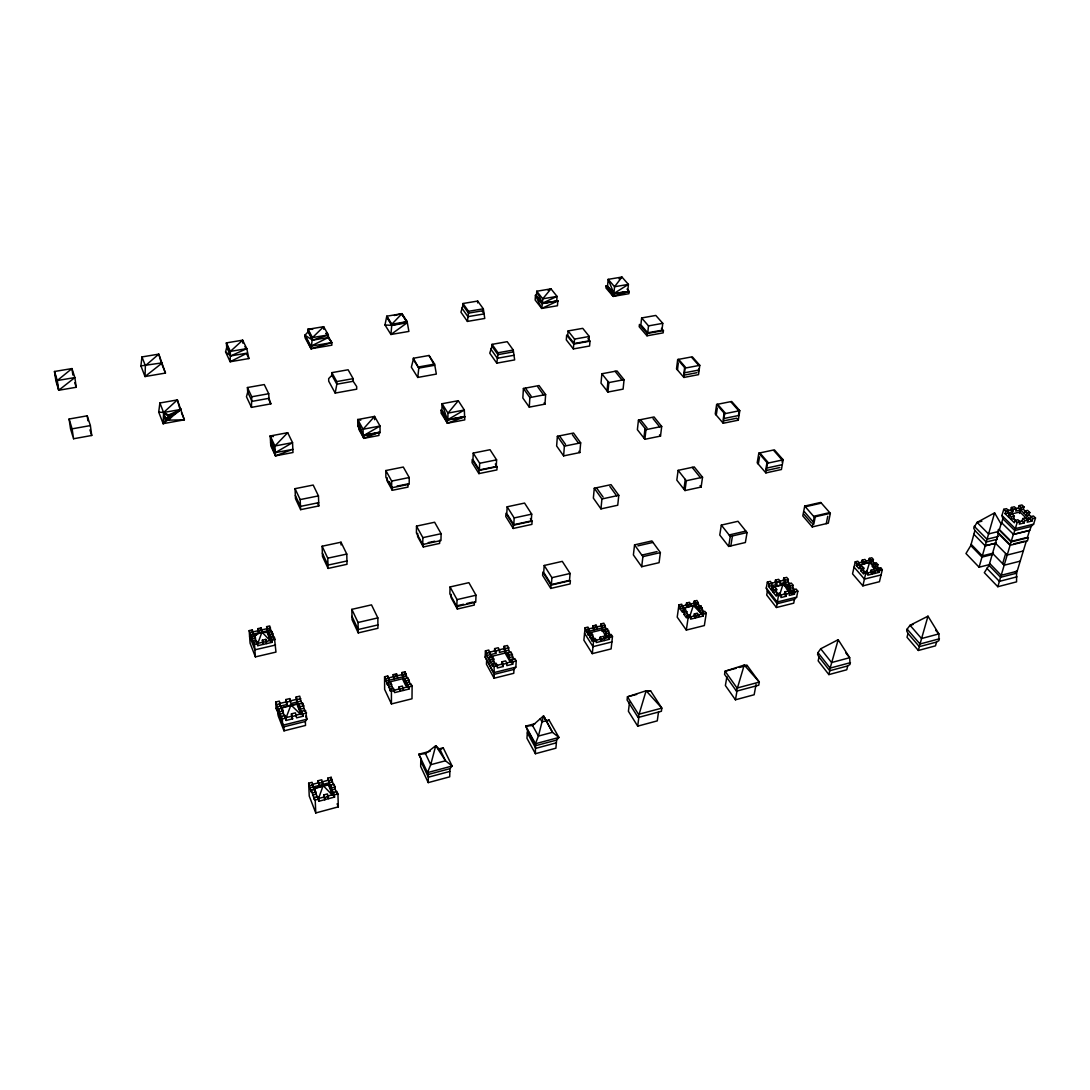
<?xml version="1.0" encoding="UTF-8"?>
<svg xmlns="http://www.w3.org/2000/svg" width="1090" height="1090" viewBox="0 0 1090 1090"><rect width="100%" height="100%" fill="white"/><g stroke="black" fill="none" stroke-linecap="round" stroke-linejoin="round"><path stroke-width="1.5" d="M393.177 674.656L394.226 678.961L393.177 674.656L396.542 673.838L397.591 678.13M392.918 689.098L390.574 682.013L387.427 682.79L390.383 691.169L390.37 689.044L393.531 688.267L394.594 692.613L408.968 689.044L407.905 684.711L411.039 683.934L412.115 686.141L411.993 698.785L391.433 703.936L384.634 689.398L384.579 676.754L387.727 675.991L388.762 678.184L388.776 683.471M396.542 675.95L396.542 673.838M399.035 686.904L400.084 691.237L399.035 686.904L402.428 686.06L403.477 690.406M406.257 321.468L401.965 313.661L386.773 316.195L384.988 324.956L390.929 334.48L408.9 331.415L407.129 321.632L401.965 313.661L394.376 315.5M410.399 684.765L408.014 677.735L404.894 678.498L404.881 680.61L401.978 674.628L401.992 672.516L405.099 671.753L407.387 678.58M401.992 672.516L403.041 674.683L403.014 679.969L405.793 685.692M405.085 674.901L405.099 671.753M408.968 689.044L404.894 678.498M409.241 477.529L409.186 484.246L391.664 487.816L385.874 477.243L385.846 470.539L403.3 467.051L409.241 477.529L391.664 481.085L385.846 470.539M407.905 684.711L407.892 686.823L402.414 688.185M413.328 359.441L413.342 358.256L429.038 355.476L434.61 364.101L436.341 374.088L417.77 377.44L411.352 367.18L413.328 359.441L418.792 368.107L417.77 377.44M416.503 526.116L416.421 532.942L422.756 544.496L440.959 540.531L441.109 533.705L434.624 522.246L416.503 526.116L422.866 537.643L422.756 544.496M413.342 358.256L418.792 368.107L434.583 365.286M417.661 533.323L417.633 536.593L423.315 546.976L439.624 543.419L439.706 540.149M423.315 546.976L423.37 543.692M429.038 355.476L433.793 364.046M438.344 749.089L443.221 747.808L452.118 766.025L449.952 768.654L449.707 776.829L428.22 782.62L428.37 774.431L418.819 754.225L430.209 751.228M447.404 423.22L447.472 420.086L441.913 410.249L442.063 403.736L458.291 400.698L464.326 410.017L464.776 419.882L447.404 423.22L441.109 413.151L441.178 410.031L447.827 419.664L464.871 416.762L447.404 423.22L441.178 410.031L447.472 420.086L464.871 416.762M464.122 416.544L447.827 419.664L447.99 413.124L442.063 403.736L447.472 420.086M450.061 586.951L449.87 593.9L456.819 606.571L475.731 602.17L476.017 595.222L468.891 582.659L450.061 586.951L457.037 599.609L456.819 606.571M451.178 594.309L451.083 597.633L457.323 609.024L474.273 605.073L474.409 601.748M462.95 305.336L463.005 303.51L477.693 301.058L483.333 308.811L484.764 318.457L467.419 321.414L460.934 312.19L462.95 305.336L468.482 313.143L467.419 321.414M457.323 609.024L457.419 605.686L463.604 604.255M463.005 303.51L468.536 311.304L468.482 313.143L483.252 310.65M141.959 356.934L145.379 365.695L145.011 376.554L165.462 373.066L158.799 354.127L141.959 356.934L140.91 365.886L145.011 376.554L162.342 362.847L140.91 365.886M477.624 302.897L477.693 301.058M473.224 453.086L472.978 459.721L479.396 469.94L496.263 466.506L496.59 459.857L490.023 449.72L473.224 453.086L479.668 463.277L479.396 469.94M158.704 412.088L163.595 412.497L181.199 409.363L163.159 423.656L163.595 412.497L159.889 402.987L177.357 399.907L184.374 419.814L163.159 423.656L158.704 412.088L159.889 402.987M478.919 473.605L479.041 470.403L472.202 459.49L472.079 462.664L478.919 473.605L496.904 469.926L497.054 466.738L495.31 464.027M491.958 346.239L492.04 344.358L507.204 341.688L513.267 350.04L514.657 359.904L496.768 363.147L489.764 353.201L491.958 346.239L497.926 354.645L496.768 363.147M492.04 344.358L498.021 352.765L497.926 354.645L513.172 351.92M506.959 662.884L511.36 661.794L511.496 659.436L514.861 658.605L516.21 660.99L515.829 667.148L514.003 669.41L513.758 673.307L494.097 678.225L494.301 674.315L485.132 657.025L485.431 650.866L488.783 650.049L491.495 657.502M511.496 659.436L512.845 661.821L512.709 664.178L506.836 665.636L506.973 663.279L505.624 660.894L502 661.794L503.335 664.178L503.199 666.535L497.299 667.993L497.435 665.649L496.1 663.251L492.721 664.082L492.598 666.44L486.617 655.567L486.726 653.223L485.431 650.866M486.644 660.363L486.453 664.26L494.097 678.225M488.892 659.709L489.001 657.352L492.38 656.521L493.797 659.082L493.675 661.439L490.296 662.27L490.418 659.913L489.001 657.352M492.258 658.878L492.38 656.521M486.617 655.567L495.827 653.319L494.519 650.962L494.628 648.618L498.239 647.746L499.561 650.09L499.424 652.433L508.594 650.185L508.73 647.841L507.395 645.512L504.057 646.316L503.934 648.659L512.709 664.178M492.721 664.082L494.043 666.481L494.301 674.315L514.003 669.41M495.827 653.319L495.95 650.962L494.628 648.618M507.15 506.796L506.782 513.553L513.785 524.699L531.266 520.897L531.716 514.139L524.562 503.076L507.15 506.796L514.18 517.927L513.785 524.699M503.199 666.535L501.863 664.137L502 661.794M510.474 662.488L505.133 653.06L505.392 648.659L504.057 646.316M513.24 528.459L513.431 525.216L505.951 513.295L505.787 516.537L513.24 528.459L531.879 524.385L532.097 521.156L530.408 518.527M507.572 655.104L507.708 652.76L511.06 651.943L513.921 659.586M523.404 388.476L522.846 398.014L529.277 407.142L544.973 404.131L545.627 394.58L539.059 385.547L523.404 388.476L529.863 397.578L529.277 407.142M507.708 652.76L509.153 655.294L509.016 657.652L512.355 656.82M557.794 300.99L541.716 308.429L542.466 303.143L557.044 296.398L550.981 288.864L536.757 291.234L536.484 295.54L542.03 303.66L557.794 300.99L557.453 305.745L541.716 308.429L535.163 300.022L535.449 295.281L542.466 303.143L557.794 300.99L542.466 303.143L536.757 291.234L542.738 298.81L542.466 303.143M556.745 300.717L557.044 296.398L542.738 298.81L550.981 288.864L548.079 290.199M535.054 723.678L525.734 726.117L527.519 730.137L526.947 738.257L535.408 753.721L555.9 748.203L556.609 740.083L558.952 737.453L549.019 720L542.016 721.866L540.272 718.746M544.21 565.478L543.706 572.359L551.377 584.567L569.511 580.343L570.111 573.463L562.277 561.364L544.21 565.478L551.908 577.673L551.377 584.567M557.371 436.272L556.636 445.987L563.612 455.893L579.839 452.568L580.67 442.853L573.544 433.043L557.371 436.272L564.388 446.151L563.612 455.893M535.408 753.721L535.435 743.734L525.734 726.117L532.56 725.531L543.542 715.871L552.494 732.317L558.952 737.453L535.435 743.734L538.419 736.063L543.542 715.871L552.494 732.317L538.419 736.063L532.56 725.531M568.094 330.938L567.754 335.339L574.185 343.514L588.9 340.87L589.281 336.469L582.755 328.349L568.094 330.938L574.539 339.099L574.185 343.514M1026.439 540.708L1016.561 573.204L1016.575 581.856L997.8 586.72L984.325 572.672L989.039 565.397L998.454 532.956L1010.239 544.755M550.763 588.423L551.022 585.126L542.834 572.087L542.602 575.37L550.763 588.423L570.111 583.913L570.397 580.616L551.022 585.126M573.367 348.936L573.762 344.072L566.664 335.052L566.296 339.889L573.367 348.936L589.581 346.007L590.003 341.156L587.946 338.595M601.884 373.761L601.012 383.176L607.934 392.032L623.085 389.13L624.066 379.688L617.008 370.927L601.884 373.761L608.847 382.576L607.934 392.032M594.282 488.225L593.355 498.103L600.958 508.894L617.73 505.229L618.793 495.323L611.027 484.655L594.282 488.225L601.925 498.975L600.958 508.894M613.915 293.469L614.556 286.725L608.166 279.353L613.915 293.469L629.134 291.48L613.18 296.398L613.915 293.469L628.412 284.395L621.94 277.051L608.166 279.353L607.539 286.071L613.398 294.15L629.134 291.48L628.903 293.714L613.18 296.398L605.945 287.964L606.149 285.73L607.539 286.071L613.915 293.469L629.134 291.48L627.036 289.082M607.035 390.888L607.947 381.432M589.022 631.192L589.227 629.121L587.946 627.091L585.085 627.799L583.886 640.198L592.292 653.632L611.109 648.918L612.485 636.506L611.163 634.462L608.288 635.17L608.07 637.255L604.31 638.181M244.869 346.647L246.776 348.637L230.726 355.912L226.393 342.887L230.399 351.389L230.153 361.744L248.915 358.556L246.776 348.637L242.661 340.175L226.393 342.887L226.72 347.383L225.576 351.92L230.153 361.744L247.062 353.146L230.726 355.912L225.576 351.92M594.173 639.312L591.489 632.663L588.6 633.372L588.396 635.443L585.085 627.799M608.288 635.17L609.61 637.214L609.392 639.299L596.23 642.569L596.448 640.484L595.14 638.427L592.252 639.135L592.047 641.22L588.6 633.372M591.27 634.734L591.489 632.663M401.965 314.819L407.129 321.632L391.841 325.379L386.773 316.195L391.841 324.207L390.929 334.48L407.115 322.803L391.841 325.379L384.988 324.956M592.946 625.878L592.742 627.949L594.023 629.966L594.241 627.894L592.946 625.878L596.026 625.115L597.32 627.131L597.116 629.216M627.731 291.125L628.412 284.395L614.556 286.725L621.94 277.051L619.052 278.863M592.292 653.632L593.559 641.192L592.252 639.135M595.821 627.2L596.026 625.115M251.436 407.374L251.763 396.76L247.416 387.536L264.271 384.566L268.726 393.722L268.985 398.327L270.865 403.859L251.436 407.374L246.463 396.733L247.716 392.141L247.416 387.536M610.168 635.361L607.443 628.739L604.582 629.434L604.364 631.519L600.794 625.973L601.012 623.902L603.86 623.207L606.462 629.639M600.181 637.187L599.963 639.258L601.271 641.315L601.489 639.231L600.181 637.187L603.274 636.41L604.596 638.468L604.364 640.538M601.762 631.096L602.307 625.919L601.012 623.902M609.392 639.299L605.781 633.699L605.999 631.628L604.582 629.434M641.629 317.953L640.893 324.82L647.746 332.777L661.957 330.216L662.774 323.335L655.812 315.446L641.629 317.953L648.509 325.883L647.746 332.777M646.983 335.802L647.228 333.513L639.435 324.439L639.19 326.728L646.983 335.802L663.156 332.872L663.429 330.583L661.453 328.335M638.454 420.086L637.378 429.678L644.885 439.284L660.513 436.082L661.698 426.463L654.055 416.966L638.454 420.086L645.989 429.637L644.885 439.284M643.904 438.03L645.007 428.397M634.557 544.877L633.385 554.933L641.697 566.718L659.082 562.672L660.377 552.589L651.902 540.926L634.557 544.877L642.909 556.636L641.697 566.718M629.516 702.328L628.412 711.293L637.705 726.144L657.27 720.872L658.524 711.893M677.68 359.536L676.509 368.856L683.893 377.453L698.526 374.647L699.794 365.314L692.286 356.798L677.68 359.536L685.106 368.107L683.893 377.453M677.462 369.96L678.334 362.97M638.113 717.506L646.125 690.76L650.553 690.76L661.834 708.119L661.385 711.279L638.113 717.506L627.077 699.971L627.458 696.81L646.125 690.76L661.834 708.119L638.522 714.332L627.458 696.81L636.696 694.398M637.705 726.144L638.863 717.152M683.716 374.565L684.629 367.548M678.116 470.349L676.822 480.131L684.983 490.555L701.129 487.039L702.546 477.243L694.235 466.915L678.116 470.349L686.319 480.744L684.983 490.555M698.349 371.772L698.731 368.965M683.92 489.206L685.256 479.396M684.411 610.482L681.7 604.201L678.947 604.868L677.217 617.144L686.319 630.075L704.344 625.565L706.266 613.275L704.835 611.313L702.083 611.994L701.769 614.052L689.193 617.172M688.376 616.014L685.528 609.555L682.762 610.236L682.476 612.294L680.051 608.874L680.337 606.817L678.947 604.868M702.083 611.994L703.513 613.956L703.2 616.014L690.597 619.147L690.91 617.076L689.493 615.101L686.727 615.795L686.428 617.853L683.975 614.406L684.275 612.348L682.762 610.236M686.496 603.029L686.196 605.086L687.586 607.021L687.885 604.977L686.496 603.029L689.439 602.307L690.842 604.242L690.542 606.299M716.634 404.458L715.244 413.968L723.229 423.261L738.312 420.181L739.797 410.671L731.676 401.461L716.634 404.458L724.659 413.723L723.229 423.261M716.266 415.154L717.315 408.028M686.319 630.075L688.131 617.771L686.727 615.795M703.2 616.014L693.908 603.192L694.221 601.135L696.946 600.481L699.685 606.721M695.311 605.127L695.624 603.083L694.221 601.135M723.065 420.277L724.142 413.124M694.316 613.915L694.003 615.973L695.42 617.948L695.733 615.891L694.316 613.915L697.287 613.18L698.704 615.155L698.39 617.212M697.764 608.52L698.077 606.476L700.816 605.795L703.69 612.226M698.077 606.476L699.603 608.574L699.29 610.632L702.028 609.95M700.502 607.852L700.816 605.795M738.38 415.781L739.279 410.072M721.321 525.094L719.768 535.04L728.665 546.417L745.369 542.52L747.059 532.56L737.985 521.293L721.321 525.094L730.273 536.43L728.665 546.417M730.818 545.913L732.453 535.939M758.831 453.14L757.196 462.828L765.875 472.91L781.421 469.518L783.179 459.83L774.363 449.829L758.831 453.14L767.551 463.195L765.875 472.91M758.313 464.108L759.539 456.86M726.907 676.645L725.381 685.528L735.437 699.794L754.144 694.752L756.078 684.384M765.725 469.844L766.992 462.555M736.486 691.169L744.225 665.063L747.154 665.418L759.321 682.081L758.735 685.215L736.486 691.169L724.55 674.342L725.082 671.208L744.225 665.063L759.321 682.081L737.044 688.035L725.082 671.208L736.118 668.306M735.437 699.794L737.017 690.883M782.075 462.092L782.593 459.176M788.86 593.028L792.73 592.074L793.166 589.799L796.122 589.063L797.839 591.189L796.64 597.17L794.46 599.391L793.711 603.179L776.434 607.512L777.156 603.724L767.387 591.27L766.27 588.069L767.36 582.087L770.317 581.365L771.979 583.463L771.557 585.752L773.491 588.205M767.387 591.27L766.692 595.045L776.434 607.512M793.166 589.799L794.883 591.911L794.433 594.2L789.269 595.481L789.719 593.192L788.016 591.066L784.827 591.856L786.517 593.982L786.081 596.271L780.903 597.565L781.339 595.276L779.65 593.137L776.666 593.873L776.244 596.162L768.6 586.475L769.022 584.186L767.36 582.087M771.502 590.153L771.938 587.878L774.895 587.142L776.707 589.431L776.271 591.707L773.314 592.442L773.736 590.153L771.938 587.878M768.6 586.475L776.707 584.485L775.031 582.387L775.467 580.112L778.628 579.335L780.304 581.433L779.868 583.709L787.934 581.733L789.896 584.172M776.707 584.485L777.129 582.21L775.467 580.112M776.666 593.873L778.355 596.012L777.156 603.724L794.46 599.391M794.433 594.2L783.328 580.37L783.751 578.095L786.694 577.373L788.37 579.458L787.934 581.733M784.35 585.861L785.44 580.18L783.751 578.095M786.081 596.271L784.378 594.145L784.827 591.856M787.934 586.12L788.383 583.831L791.326 583.109L793.152 585.385L792.702 587.66L794.678 590.112M804.72 506.073L802.799 515.924L812.241 526.92L828.305 523.173L830.348 513.308L820.743 502.422L804.72 506.073L814.216 517.028L812.241 526.92M788.383 583.831L790.209 586.107L789.76 588.382L792.702 587.66M813.78 524.208L815.266 516.796M826.234 523.65L827.76 516.251M817.977 652.624L817.582 654.422L818.999 657.052L829.749 670.745L828.891 674.601L846.794 669.764L847.679 665.922L850.037 664.45L849.682 657.706L838.196 639.694L820.702 648.782L817.977 652.624L830.144 668.102L829.749 670.745L847.679 665.922M818.999 657.052L818.168 660.881L828.891 674.601M860.732 567.127L858.893 565.015L859.356 562.999L857.775 561.2L855.241 561.813L852.544 573.844L862.871 585.861L879.453 581.706L882.328 569.661L880.706 567.836L878.186 568.462L877.709 570.479L867.586 572.986M865.201 572.277L863.362 570.152L863.825 568.135L862.108 566.173L859.574 566.8L859.111 568.817L856.359 565.642L856.822 563.625L855.241 561.813M862.19 560.124L861.727 562.14L863.307 563.939L863.771 561.922L862.19 560.124L864.901 559.456L866.482 561.255L866.019 563.271M878.186 568.462L879.794 570.288L879.317 572.305L867.735 575.179L868.199 573.163L866.605 571.323L864.057 571.95L863.593 573.98L860.814 570.779L861.277 568.762L859.574 566.8M862.871 585.861L865.651 573.79L864.057 571.95M879.303 568.803L877.436 566.677L877.913 564.661L876.183 562.712L873.662 563.339L873.185 565.342L868.839 560.396L869.302 558.38L871.809 557.767L873.403 559.565L872.926 561.582L874.779 563.68M870.42 562.195L870.883 560.178L869.302 558.38M871.033 570.234L870.556 572.25L872.163 574.089L872.64 572.059L871.033 570.234L873.771 569.552L875.365 571.392L874.902 573.408M879.317 572.305L874.916 567.304L875.379 565.288L873.662 563.339M880.23 569.852L880.706 567.836M907.139 629.107L906.689 630.892L908.011 633.481L919.361 646.656L918.352 650.471L935.493 645.852L936.542 642.051L938.967 640.566L938.872 633.903L927.985 616.177L910.041 625.292L907.139 629.107L920.014 643.999L919.361 646.656L936.542 642.051M908.011 633.481L907.016 637.282L918.352 650.471M326.074 333.377L328.39 337.491L312.598 340.162L304.968 335.216L310.95 346.157L328.39 337.491L326.319 333.186L331.782 342.614L311.031 348.732L312.503 337.573L307.952 329.303L323.662 326.687L328.322 334.903L328.39 337.491L331.782 342.614L331.851 345.189L311.031 348.732L305.064 337.777L304.968 335.216L308.048 331.891L307.952 329.303L312.694 329.303M1001.26 524.29L994.598 512.886L977.076 522.382L973.697 527.996L974.896 530.503L986.205 542.016L997.364 539.264M989.965 564.457L979.093 567.209L965.972 553.516L970.795 545.545L974.896 530.503M979.093 567.209L994.598 512.886M927.985 616.177L920.014 643.999L939.457 638.781M838.196 639.694L830.144 668.102L850.459 662.652M1026.698 519.807L1029.927 519.017L1030.636 516.646L1033.415 515.979L1035.5 517.982L1033.606 524.154L1031.058 526.497L1014.749 530.517L1002.841 518.758L1001.969 515.488L1003.754 509.316L1006.533 508.649L1008.563 510.638L1007.882 512.995L1010.239 515.298M1001.71 522.669L1002.841 518.758M1035.5 517.982L1032.721 518.649L1031.998 521.02L1027.148 522.205L1027.856 519.848L1024.845 520.584L1024.137 522.941L1019.259 524.14L1019.968 521.769L1017.91 519.753L1015.103 520.434L1014.409 522.805L1005.089 513.663L1005.77 511.305L1008.563 510.638M1008.631 517.137L1009.326 514.78L1012.12 514.099L1014.327 516.251L1013.618 518.608L1010.839 519.29L1011.52 516.933L1014.327 516.251M1007.46 510.624L1010.689 509.848L1011.384 507.49L1014.368 506.768L1016.398 508.744L1015.703 511.101L1023.306 509.262L1025.69 511.564M1005.089 513.663L1012.719 511.823L1013.414 509.466L1016.398 508.744M1015.28 508.73L1018.496 507.967L1019.191 505.61L1021.957 504.943L1024 506.918L1023.306 509.262M1002.65 563.68L1005.661 553.502M997.8 586.72L1011.084 541.934L1028.429 537.615L1027.407 540.981L1010.089 545.3L997.5 532.683L998.481 529.331L1011.084 541.934M1011.234 541.389L1013.319 534.372L1029.6 530.34L1027.461 537.356L1011.234 541.389L999.421 529.604L1001.451 522.601L1013.577 534.441L1029.859 530.421L1031.058 526.497M1019.491 513.444L1021.235 507.586L1024 506.918M1013.577 534.441L1017.174 522.451L1019.968 521.769M1024.11 513.39L1024.818 511.033L1027.584 510.365L1029.805 512.504L1029.096 514.848L1026.33 515.529L1027.039 513.172L1029.805 512.504M1018.823 521.715L1022.079 520.925L1022.788 518.567L1025.785 517.832L1027.856 519.848M866.209 573.49L869.656 562.236L873.567 566.091M779.759 594.486L783.015 584.24L784.623 584.444L792.335 594.064L783.015 584.24L772.66 587.306M689.411 617.471L693.363 605.468L695.774 605.495M318.375 799.079L323.13 785.563L328.908 784.746L332.995 794.923M257.662 643.931L261.968 632.105L267.677 632.65L270.851 640.511M285.825 718.446L290.962 704.957L297.352 704.058L301.48 714.304M427.457 772.619L430.714 764.703L435.741 745.696L440.183 749.852L445.483 760.779L452.118 766.025L427.457 772.619L428.37 774.431L449.952 768.654M284 730.845L283.768 726.867L277.909 711.729L278.141 715.694L284 730.845L305.527 725.45L305.35 721.485L306.876 719.223L305.541 710.367L301.862 711.279L301.971 713.664L295.553 715.258M163.159 423.656L165.598 420.181L181.199 409.363L168.541 415.045L163.595 412.497L177.357 399.907L179.727 408.341M458.291 400.698L447.99 413.124L464.326 410.017L447.827 419.664M359.564 427.811L363.161 435.85L363.747 435.196L363.801 438.357L378.952 435.455L378.925 432.294L365.273 434.896L380.069 432.621L380.029 426.026L374.565 416.394L357.724 419.555L357.833 426.135L363.161 435.85L380.069 432.621L378.925 432.294L363.801 438.357L359.005 429.623L358.964 426.463L357.833 426.135M287.692 432.689L274.939 445.987L275.47 455.865L292.992 452.5L292.542 442.635L287.692 432.689L270.225 435.973L270.783 445.824L275.47 455.865L292.842 449.312L275.307 452.663L270.592 442.622L275.47 455.865M401.965 313.661L391.841 324.207L407.129 321.632M331.919 375.273L328.662 378.611L328.73 381.228L335.189 393.081L356.716 389.185L356.675 386.555L353.187 381.282L353.146 378.652L348.105 369.769L331.851 372.644L331.919 375.273L336.837 384.211L335.189 393.081M145.379 365.695L158.799 354.127L161.17 362.48M58.737 390.247L74.856 377.576L71.954 368.584L54.5 371.486L55.958 381.173L58.737 390.247L76.232 387.277L74.856 377.576L57.279 380.533L54.5 371.486L58.737 390.247L57.279 380.533L71.954 368.584L72.867 375.028M425.509 753.708L435.741 745.696L445.483 760.779L430.714 764.703L425.509 753.708L418.819 754.225L420.794 758.299L420.672 766.488L428.22 782.62M546.567 721.852L549.019 720M440.183 749.852L443.221 747.808M181.471 412.647L184.374 419.814L165.598 420.181L165.435 418.846L181.199 409.363M357.724 419.555L363.161 435.85L380.029 426.026L363.079 429.242L357.724 419.555L360.804 420.181M253.411 635.92L261.968 632.105L270.429 640.975M165.435 418.846L172.329 416.012L172.125 414.404L168.541 415.045L168.746 416.653L172.329 416.012L169.182 419.541L169.005 418.206L165.435 418.846L163.595 412.497L168.746 416.653M313.266 788.888L323.13 785.563L332.423 795.169M308.048 331.891L312.598 340.162L328.322 334.903L326.496 332.654M280.648 708.159L290.962 704.957L300.963 714.686M683.226 608.493L693.363 605.468L701.933 614.365M859.124 565.342L869.656 562.236L877.545 570.683M313.184 786.994L312.094 782.307L308.661 783.206L309.247 796.095L315.773 812.949L338.322 806.859L337.927 793.983L336.892 791.408L333.458 792.335L333.526 794.487L327.218 796.163M317.176 797.199L314.833 789.283L311.386 790.196L314.302 799.61L314.206 797.458L317.68 796.531L318.784 801.273L334.562 797.062L333.458 792.335M556.609 740.083L536.035 745.587L527.519 730.137M449.87 771.42L428.329 777.197L420.754 761.079M556.377 742.821L535.817 748.34L527.328 732.889M312.558 795.114L316.005 794.201M334.562 797.062L331.728 790.032L335.148 789.119L335.08 786.953L333.976 784.228L330.543 785.127L330.624 787.28L327.749 778.192L331.156 777.293L333.445 784.909M323.716 794.923L324.82 799.665L323.716 794.923L327.436 793.929L328.54 798.67L327.518 796.095M317.762 798.698L324.071 797.008M315.773 812.949L315.214 800.033L318.689 799.106L317.68 796.531M324.738 797.499L328.472 796.504M334.494 794.896L337.927 793.983M311.386 790.196L311.481 792.362L309.751 787.906L332.246 781.966M314.833 788.465L328.908 784.746M312.462 792.961L315.923 792.035M331.728 790.032L331.646 787.866L335.08 786.953M647.474 691.564L650.553 690.76M739.279 667.489L747.154 665.418M318.089 780.726L319.179 785.413L318.089 780.726L321.782 779.759L322.872 784.446L321.863 781.912M913.161 624.475L910.041 625.292L921.527 638.536L938.872 633.903L935.697 630.32M318.444 782.811L312.19 784.459L314.928 791.449L314.833 789.283M321.577 781.993L327.817 780.345M309.751 787.906L309.642 785.74L313.089 784.841M319.097 783.26L322.79 782.279M331.878 793.356L328.948 786.094L328.758 780.712L332.178 779.813M1015.103 571.732L1017.161 571.201L1001.165 575.302L989.625 563.394M1016.561 573.204L1000.566 577.305L989.039 565.397M1016.956 576.828L999.38 581.365L986.736 568.244M1020.226 561.132L1004.163 565.22L992.54 553.352M1023.319 550.968L1007.187 555.042L995.483 543.202M1013.836 543.856L1024.368 541.226M305.35 721.485L283.768 726.867L276.097 708.296L275.702 702.028L279.381 701.129L280.525 706.075M993.44 553.08L982.349 555.859L971.135 544.305M993.072 554.319L981.995 557.113L970.795 545.545M393.531 690.379L399.921 688.798M594.936 640.511L601.503 638.876M391.433 703.936L391.419 691.264L394.594 690.488M400.098 689.125L403.491 688.281M408.982 686.918L412.115 686.141M593.559 641.192L596.448 640.484M601.489 639.231L604.596 638.468M609.61 637.214L612.485 636.506M688.131 617.771L690.91 617.076M695.733 615.891L698.704 615.155M703.513 613.956L706.266 613.275M865.651 573.79L868.199 573.163M872.64 572.059L875.365 571.392M879.794 570.288L882.328 569.661M291.452 713.841L292.611 718.841L286.152 720.449L285.13 717.847L291.575 716.239L291.452 713.841L295.431 712.86L296.589 717.847L303.02 716.253L301.862 711.279M495.977 665.595L501.863 664.137M780.508 595.099L784.378 594.145M305.636 716.171L306.876 719.223L282.664 725.259L282.296 718.964L286.016 718.051L284.994 715.449L281.288 716.362L281.424 718.76L275.702 702.028M292.474 716.443L296.466 715.449M302.897 713.855L306.59 712.942M494.043 666.481L497.435 665.649M503.335 664.178L506.973 663.279M512.845 661.821L516.21 660.99M778.355 596.012L781.339 595.276M786.517 593.982L789.719 593.192M794.883 591.911L797.839 591.189M985.128 545.804L996.274 543.038M996.124 543.12L985.21 545.831L973.847 534.277M611.885 641.956L593.001 646.656L584.553 633.236M881.061 574.948L864.425 579.09L854.056 567.1M515.829 667.148L493.729 672.653L485.132 657.025M796.64 597.17L777.225 602.007L766.27 588.069M283.223 710.925L283.359 713.323L279.667 714.236L279.531 711.838L283.223 710.925L282.133 708.146L278.441 709.059L278.59 711.457M303.715 705.884L303.824 708.282L300.159 709.181L300.05 706.783L303.715 705.884L302.598 703.132L298.933 704.031L299.041 706.415M490.418 659.913L493.797 659.082M509.153 655.294L512.504 654.477M773.736 590.153L776.707 589.431M790.209 586.107L793.152 585.385M388.544 685.174L391.705 684.397M406.039 680.869L409.172 680.092M589.99 635.565L592.878 634.857M605.999 631.628L608.86 630.919M684.275 612.348L687.041 611.667M699.603 608.574L702.355 607.893M861.277 568.762L863.825 568.135M875.379 565.288L877.913 564.661M998.481 536.403L986.995 539.237L974.188 526.225M388.558 687.286L391.705 686.509M406.025 682.98L409.145 682.204M589.785 637.65L592.674 636.928M605.781 633.699L608.629 632.99M683.975 614.406L686.741 613.725M860.814 570.779L863.362 570.152M874.916 567.304L877.436 566.677M303.02 716.253L296.235 699.439L296.112 697.055L299.75 696.156L300.894 701.088L290.88 703.541L289.736 698.608L285.784 699.562L285.921 701.96L279.531 703.527L284.558 716.375M296.235 699.439L289.858 700.993L289.736 698.608M488.674 652.392L494.519 650.962M498.116 650.09L503.934 648.659M771.175 583.341L775.031 582.387M778.206 581.624L783.328 580.37M276.697 704.576L280.389 703.677M276.846 706.974L286.929 704.508L286.793 702.11L290.744 701.143M300.963 714.332L297.434 705.557L297.134 699.589L300.786 698.69M486.726 653.223L490.091 652.406M495.95 650.962L499.561 650.09M505.392 648.659L508.73 647.841M769.022 584.186L771.979 583.463M777.129 582.21L780.304 581.433M785.44 580.18L788.37 579.458M401.978 674.628L387.727 678.116L387.727 675.991M600.794 625.973L587.742 629.175L590.521 633.562M681.413 606.258L693.908 603.192M858.797 562.849L862.258 562.004M865.542 561.2L868.839 560.396M387.427 682.79L387.427 684.915L385.615 678.947L388.762 678.184M394.226 676.849L397.591 676.018M403.041 674.683L406.161 673.92M586.352 629.816L589.227 629.121M594.241 627.894L597.32 627.131M602.307 625.919L605.168 625.224M680.337 606.817L683.089 606.149M687.885 604.977L690.842 604.242M695.624 603.083L698.349 602.416M856.822 563.625L859.356 562.999M863.771 561.922L866.482 561.255M870.883 560.178L873.403 559.565M385.628 681.073L406.148 676.032M586.161 631.9L604.95 627.295M680.051 608.874L698.05 604.46M856.359 565.642L872.926 561.582M998.168 531.579L988.507 533.937L977.076 522.382L981.872 521.224M282.174 707.792L297.352 704.058M489.873 656.807L505.133 653.06M772.674 587.374L784.623 584.444M388.762 682.149L403.028 678.648L407.183 687.245M588.845 633.004L601.898 629.802L607.021 637.745M1033.606 524.154L1015.321 528.65L1001.969 515.488M1008.863 514.657L1019.927 511.987L1028.129 519.93M275.552 645.021L254.897 649.817L249.583 636.151M466.683 603.533L472.869 602.102M377.903 624.924L358.16 629.516L352.002 616.354M253.275 634.067L252.321 629.911L249.188 630.62L250.087 643.209L255.387 656.889L275.974 652.093L274.38 637.418L271.233 638.141L271.478 642.092M358.229 632.895L377.93 628.29L377.849 617.907L371.499 604.868L351.852 609.351L352.07 619.72L358.229 632.895L358.038 622.485L351.852 609.351M256.572 635.184L251.395 636.288L253.834 644.285L253.684 642.173L256.845 641.451L257.812 645.662L272.214 642.323L271.233 638.141M262.363 640.184L263.33 644.381L262.363 640.184L265.756 639.394L266.723 643.604M263.385 642.092L256.995 643.563L256.845 641.451M271.369 640.252L265.892 641.506L265.756 639.394M255.387 656.889L254.501 644.272L257.676 643.55M263.18 642.269L266.587 641.492M272.078 640.225L275.225 639.489M641.833 555.11L657.038 551.595M729.115 534.958L745.873 531.089M813.603 516.319L828.686 512.831M358.038 622.485L377.849 617.907M457.037 599.609L476.017 595.222M551.908 577.673L570.111 573.463M642.909 556.636L660.377 552.589M730.273 536.43L747.059 532.56M814.216 517.028L830.348 513.308M806.368 506.537L821.356 503.117M637.868 545.872L652.978 542.411M251.395 636.288L251.545 638.399L250.141 634.789L270.688 630.102L269.721 625.946L266.6 626.655L269.012 634.394L268.876 632.295L272.01 631.573L274.503 639.517L274.38 637.418M252.267 638.536L255.428 637.813L254.542 635.579L254.692 637.677M272.214 642.323L269.775 634.516L272.909 633.794M252.417 640.648L255.564 639.925L255.428 637.813M269.911 636.628L273.045 635.906M257.785 628.658L258.752 632.827L257.785 628.658L261.164 627.894L262.118 632.05L261.164 627.894M254.215 636.478L252.471 632.009L266.737 628.753M250.141 634.789L249.992 632.677L253.125 631.968M258.603 630.715L261.981 629.952M269.666 638.686L267.759 633.958L267.432 628.698L270.552 627.99M328.09 568.421L347.002 564.293L346.784 554.074L341.007 542.207L322.136 546.226L322.49 556.431L328.09 568.421L327.763 558.175L322.136 546.226M767.714 467.855L781.298 464.899M428.261 542.629L434.801 541.212M346.933 560.982L327.981 565.097L322.368 553.134M513.431 525.216L532.097 521.156M767.292 470.281L779.854 467.542M327.763 558.175L346.784 554.074M422.866 537.643L441.109 533.705M514.18 517.927L531.716 514.139M601.925 498.975L618.793 495.323M686.319 480.744L702.546 477.243M767.551 463.195L783.179 459.83M724.564 420.685L736.745 418.206M387.045 477.597L387.059 480.813L392.264 490.309L407.973 487.107L408.001 483.892L396.992 486.126M300.622 509.657L318.811 505.937L318.457 495.895L313.184 485.05L295.036 488.674L295.499 498.702L300.622 509.657L300.172 499.588L295.036 488.674M300.172 499.588L318.457 495.895M479.668 463.277L496.59 459.857M564.388 446.151L580.67 442.853M645.989 429.637L661.698 426.463M724.659 413.723L739.797 410.671M724.918 418.301L738.08 415.631M318.689 502.681L300.472 506.387L295.349 495.446M479.041 470.403L497.054 466.738M685.447 372.603L698.213 370.164M685.147 374.946L696.96 372.685M529.863 397.578L545.627 394.58M608.847 382.576L624.066 379.688M685.106 368.107L699.794 365.314M573.762 344.072L590.003 341.156M514.071 355.258L497.326 358.269L490.772 348.991M647.228 333.513L663.429 330.583M73.561 438.752L91.737 435.469L90.375 425.577L87.214 415.821L69.092 419.023L70.55 428.901L73.561 438.752L72.104 428.847L69.092 419.023M72.104 428.847L90.375 425.577M251.763 396.76L268.726 393.722M331.851 372.644L336.769 381.568L353.146 378.652M418.805 366.921L434.61 364.101M498.021 352.765L513.267 350.04M574.539 339.099L589.281 336.469M648.509 325.883L662.774 323.335M353.187 381.282L336.837 384.211L336.769 381.568M268.985 398.327L252.049 401.365L247.716 392.141M310.95 346.157L331.782 342.614L327.436 336.687M246.776 348.637L230.399 351.389L242.661 340.175L242.852 343.173M328.322 334.903L312.503 337.573L323.662 326.687L323.744 329.275M468.536 311.304L483.333 308.811M270.225 435.973L274.939 445.987L292.542 442.635L275.307 452.663L270.225 435.973L273.454 436.586M1029.096 514.848L1031.494 517.178M1019.191 505.61L1021.235 507.586M1024.818 511.033L1027.039 513.172M1030.636 516.646L1032.721 518.649M1018.496 507.967L1031.998 521.02M1011.384 507.49L1013.414 509.466M1022.788 518.567L1024.845 520.584M1010.689 509.848L1012.719 511.823M1022.079 520.925L1024.137 522.941M1013.618 518.608L1016.044 520.979M1003.754 509.316L1005.77 511.305M1009.326 514.78L1011.52 516.933M1015.103 520.434L1017.174 522.451M691.823 357.52L698.853 365.491M731.226 402.237L738.829 410.862M773.927 450.688L782.17 460.048M872.095 566.323L874.166 568.694M737.262 418.982L738.312 420.181M678.634 359.359L685.569 367.371M717.601 404.267L725.123 412.933M759.839 452.936L768 462.337M804.365 511.714L812.609 521.265M803.889 514.167L811.505 523.023M613.398 294.15L606.149 285.73L613.18 296.398M845.676 652.746L849.682 657.706L831.575 662.543L820.702 648.782M615.06 371.281L622.104 380.069M653.019 418.587L659.668 426.871M692.164 467.351L700.461 477.693M786.272 588.273L789.16 591.884M659.532 434.842L660.513 436.082M700.066 485.69L701.129 487.039M640.47 419.677L647.038 427.989M775.385 590.589L778.246 594.214M542.03 303.66L535.449 295.281L541.716 308.429M537.888 387.086L543.597 394.975M572.386 434.719L578.586 443.276M609.869 486.481L616.627 495.8M482.393 311.468L484.164 313.906L467.923 316.659L461.847 308.061M544.114 402.946L544.973 404.131M578.913 451.301L579.839 452.568M525.421 388.108L531.062 396.011M559.456 435.85L565.574 444.434M596.448 487.761L603.111 497.108M604.323 635.061L606.026 637.718M386.773 317.353L391.841 325.379M508.594 650.185L510.134 652.924M544.441 717.656L546.213 720.763M492.98 660.172L495.228 664.246M359.755 427.92L361.362 430.836M389.28 481.657L390.779 484.382M276.097 708.296L277.296 710.585M246.885 354.373L248.915 358.556M268.671 399.335L270.865 403.859M317.49 503.212L318.811 505.937M388.762 680.296L389.975 682.858M384.579 676.754L385.615 678.947M390.37 689.044L391.419 691.264M226.72 347.383L230.726 355.912M304.968 335.216L311.031 348.732M307.952 329.303L312.598 340.162M359.564 427.948L363.801 438.357M300.894 701.088L302.107 704.045M303.824 708.282L305.036 711.266M270.688 630.102L271.655 632.486M335.148 789.119L336.96 793.575M161.783 363.992L165.462 373.066M296.112 697.055L297.134 699.589M298.933 704.031L300.05 706.783M266.6 626.655L267.432 628.698M268.876 632.295L269.775 634.516M327.749 778.192L328.758 780.712M330.543 785.127L331.646 787.866M337.096 803.821L338.322 806.859M285.784 699.562L286.793 702.11M285.921 701.96L286.929 704.508M291.575 716.239L292.611 718.841M255.564 639.925L257.812 645.662M249.188 630.62L249.992 632.677M253.684 642.173L254.501 644.272M308.661 783.206L309.642 785.74M314.206 797.458L315.214 800.033M278.441 709.059L279.531 711.838M281.288 716.362L282.296 718.964M74.774 382.754L76.232 387.277M89.939 429.869L91.737 435.469M163.595 412.497L165.598 420.181M87.214 415.821L87.909 420.754M252.321 629.911L252.471 632.009M272.01 631.573L272.132 633.685M269.802 627.322L269.979 630.075M282.133 708.146L282.269 710.544M286.016 718.051L286.152 720.449M284.994 715.449L285.13 717.847M302.598 703.132L302.707 705.516M318.689 799.106L318.784 801.273M331.156 777.293L331.265 780.508M341.007 542.207L341.075 544.959M363.161 435.85L363.079 429.242L374.565 416.394L374.592 419.691M392.264 487.094L392.264 490.309M391.664 481.085L391.664 487.816"/></g></svg>
